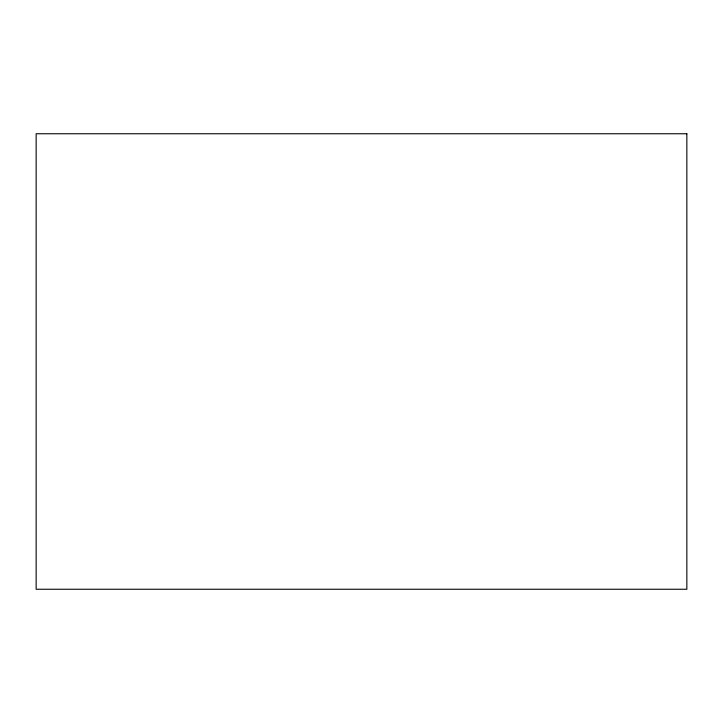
<?xml version="1.0" encoding="UTF-8"?>
<svg xmlns="http://www.w3.org/2000/svg" width="723" height="723" viewBox="0 0 723 723"><rect width="100%" height="100%" fill="white"/><g stroke="black" fill="none" stroke-linecap="round" stroke-linejoin="round"><path stroke-width="1.08" d="M686.85 133.755L36.15 133.755L36.15 589.245L686.85 589.245L686.85 133.755"/></g></svg>
